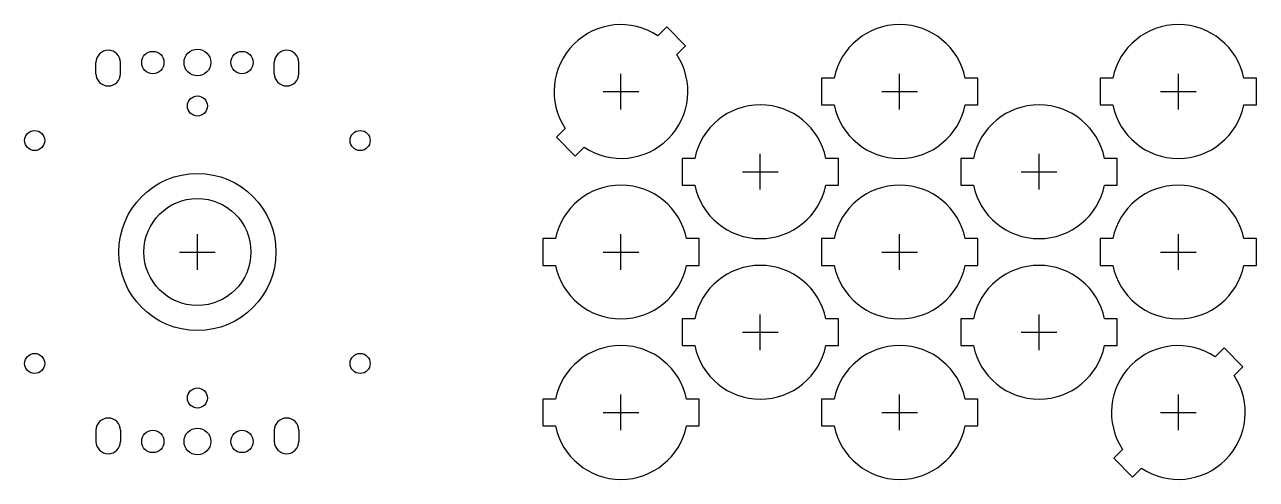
# Model space of a CAD drawing. Header units: millimetres. Extents: x -39 to 238, y -51 to 51.
import ezdxf

# ---------------------------------------------------------------- set-up
doc = ezdxf.new("R2010")
doc.units = ezdxf.units.MM
for name, color, linetype in [('BUTTONS', 1, 'Continuous'), ('GL_PLATE_HOLES', 2, 'Continuous'), ('JOYSTICK_BORE_24', 5, 'Continuous'), ('JOYSTICK_BORE_35.25', 3, 'Continuous'), ('REFERENCE', 8, 'Continuous')]:
    doc.layers.add(name, color=color, linetype=linetype)

msp = doc.modelspace()

# ---------------------------------------------------------------- linework, layer by layer
at = {"layer": 'BUTTONS'}
for points in [[(103.27, 48.51, 0.816497), (82.49, 27.73), (80.5, 25.75), (84.75, 21.5), (86.73, 23.49, 0.816497), (107.51, 44.27), (109.5, 46.25), (105.25, 50.5)], [(172.2, 39, 0.816497), (142.8, 39), (140, 39), (140, 33), (142.8, 33, 0.816497), (172.2, 33), (175, 33), (175, 39)], [(234.7, 39, 0.816497), (205.3, 39), (202.5, 39), (202.5, 33), (205.3, 33, 0.816497), (234.7, 33), (237.5, 33), (237.5, 39)], [(140.95, 21, 0.816497), (111.55, 21), (108.75, 21), (108.75, 15), (111.55, 15, 0.816497), (140.95, 15), (143.75, 15), (143.75, 21)], [(203.45, 21, 0.816497), (174.05, 21), (171.25, 21), (171.25, 15), (174.05, 15, 0.816497), (203.45, 15), (206.25, 15), (206.25, 21)], [(109.7, 3, 0.816497), (80.3, 3), (77.5, 3), (77.5, -3), (80.3, -3, 0.816497), (109.7, -3), (112.5, -3), (112.5, 3)], [(172.2, 3, 0.816497), (142.8, 3), (140, 3), (140, -3), (142.8, -3, 0.816497), (172.2, -3), (175, -3), (175, 3)], [(234.7, 3, 0.816497), (205.3, 3), (202.5, 3), (202.5, -3), (205.3, -3, 0.816497), (234.7, -3), (237.5, -3), (237.5, 3)], [(140.95, -15, 0.816497), (111.55, -15), (108.75, -15), (108.75, -21), (111.55, -21, 0.816497), (140.95, -21), (143.75, -21), (143.75, -15)], [(203.45, -15, 0.816497), (174.05, -15), (171.25, -15), (171.25, -21), (174.05, -21, 0.816497), (203.45, -21), (206.25, -21), (206.25, -15)], [(109.7, -33, 0.816497), (80.3, -33), (77.5, -33), (77.5, -39), (80.3, -39, 0.816497), (109.7, -39), (112.5, -39), (112.5, -33)], [(172.2, -33, 0.816497), (142.8, -33), (140, -33), (140, -39), (142.8, -39, 0.816497), (172.2, -39), (175, -39), (175, -33)], [(228.27, -23.49, 0.816497), (207.49, -44.27), (205.5, -46.25), (209.75, -50.5), (211.73, -48.51, 0.816497), (232.51, -27.73), (234.5, -25.75), (230.25, -21.5)]]:
    msp.add_lwpolyline(points, format="xyb", close=True, dxfattribs=at)
at = {"layer": 'GL_PLATE_HOLES'}
for p, q in [((-22.75, 40), (-22.75, 42.5)), ((-17.25, 40), (-17.25, 42.5)), ((17.25, 40), (17.25, 42.5)), ((22.75, 40), (22.75, 42.5)), ((-22.75, -40), (-22.75, -42.5)), ((-17.25, -40), (-17.25, -42.5)), ((17.25, -40), (17.25, -42.5)), ((22.75, -40), (22.75, -42.5))]:
    msp.add_line(p, q, dxfattribs=at)
for centre, radius in [((-10, 42.5), 2.5), ((0, 42.5), 3), ((10, 42.5), 2.5), ((0, 32.75), 2.25), ((-36.5, 25), 2.25), ((36.5, 25), 2.25), ((-36.5, -25), 2.25), ((36.5, -25), 2.25), ((0, -32.75), 2.25), ((-10, -42.5), 2.5), ((0, -42.5), 3), ((10, -42.5), 2.5)]:
    msp.add_circle(centre, radius, dxfattribs=at)
for centre, start, end in [((-20, 42.5), 0, 180), ((20, 42.5), 0, 180), ((-20, 40), 180, 360), ((20, 40), 180, 360), ((-20, -40), 0, 180), ((20, -40), 0, 180), ((-20, -42.5), -180, 0), ((20, -42.5), -180, 0)]:
    msp.add_arc(centre, 2.75, start, end, dxfattribs=at)
at = {"layer": 'JOYSTICK_BORE_24'}
msp.add_circle((0, 0), 12, dxfattribs=at)
at = {"layer": 'JOYSTICK_BORE_35.25'}
msp.add_circle((0, 0), 17.62, dxfattribs=at)
at = {"layer": 'REFERENCE'}
for p, q in [((95, 32), (95, 40)), ((157.5, 32), (157.5, 40)), ((220, 32), (220, 40)), ((91, 36), (99, 36)), ((153.5, 36), (161.5, 36)), ((216, 36), (224, 36)), ((126.25, 14), (126.25, 22)), ((188.75, 14), (188.75, 22)), ((122.25, 18), (130.25, 18)), ((184.75, 18), (192.75, 18)), ((0, -4), (0, 4)), ((95, -4), (95, 4)), ((157.5, -4), (157.5, 4)), ((220, -4), (220, 4)), ((-4, 0), (4, 0)), ((91, 0), (99, 0)), ((153.5, 0), (161.5, 0)), ((216, 0), (224, 0)), ((126.25, -22), (126.25, -14)), ((188.75, -22), (188.75, -14)), ((122.25, -18), (130.25, -18)), ((184.75, -18), (192.75, -18)), ((95, -40), (95, -32)), ((157.5, -40), (157.5, -32)), ((220, -40), (220, -32)), ((91, -36), (99, -36)), ((153.5, -36), (161.5, -36)), ((216, -36), (224, -36))]:
    msp.add_line(p, q, dxfattribs=at)

doc.saveas('drawing.dxf')
